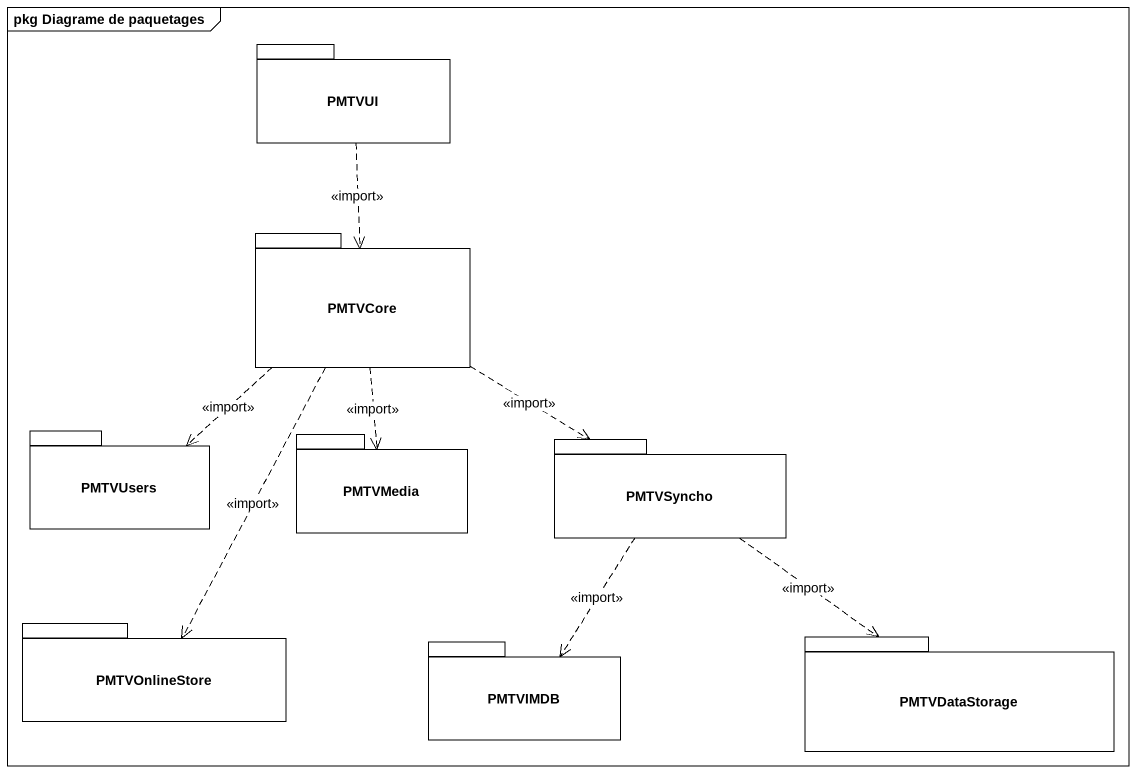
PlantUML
@startuml
mainframe pkg Diagrame de paquetages
package PMTVUI {
}
package PMTVCore {
}
package PMTVUsers {
}
package PMTVMedia {
}
package PMTVSyncho {
}
package PMTVOnlineStore {
}
package PMTVDataStorage {
}
package PMTVIMDB {
}
PMTVUI ..> PMTVCore : <<import>>
PMTVCore ..> PMTVUsers : <<import>>
PMTVCore ..> PMTVMedia : <<import>>
PMTVCore ..> PMTVSyncho : <<import>>
PMTVCore ..> PMTVOnlineStore : <<import>>
PMTVSyncho ..> PMTVDataStorage : <<import>>
PMTVSyncho ..> PMTVIMDB : <<import>>
@enduml
